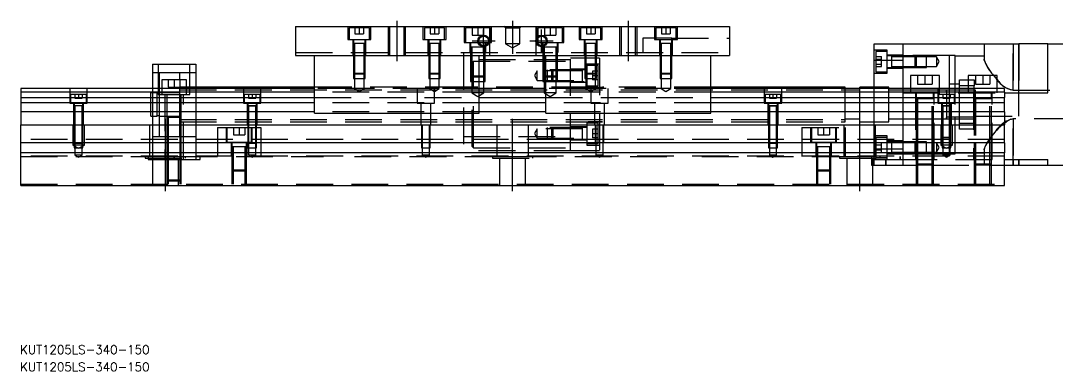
# Model space of a CAD drawing. Extents: x -10 to 552, y -286 to 102.
# Drawn here: x 0 to 358.2, y -285.6 to -164.3 of the extents above; entities that cross this region are included whole.
import ezdxf

# ---------------------------------------------------------------- set-up
doc = ezdxf.new("R2010")
doc.units = 0
doc.linetypes.add('CENTER', pattern=[50.8, 31.75, -6.35, 6.35, -6.35])
doc.linetypes.add('DASHED', pattern=[19.05, 12.7, -6.35])
doc.layers.get('0').update_dxf_attribs({"linetype": 'CONTINUOUS'})
doc.layers.add('CENTER', color=1, linetype='CENTER')
doc.styles.get("Standard").update_dxf_attribs({"font": 'txt.shx', "height": 3, "bigfont": 'bigfont.shx'})

# ---------------------------------------------------------------- blocks, each defined once
blk = doc.blocks.new('*U2')
at = {"color": 7, "linetype": 'CONTINUOUS'}
blk.add_text('KUT1205LS-340-150', height=3, dxfattribs=at).set_placement((-0.22, -285.59))
blk = doc.blocks.new('*U3')
at = {"color": 7, "linetype": 'CONTINUOUS'}
blk.add_text('KUT1205LS-340-150', height=3, dxfattribs=at).set_placement((-0.22, -279.61))

msp = doc.modelspace()

# ---------------------------------------------------------------- linework, layer by layer
at = {"color": 7, "linetype": 'CONTINUOUS'}
for p, q in [((95, -166.31), (95, -176.31)), ((95, -166.31), (245, -166.31)), ((245, -166.31), (245, -176.31)), ((185.5, -173.41), (180.5, -173.41)), ((295, -172.31), (305, -172.31)), ((295, -177.98), (295, -172.31)), ((305, -172.31), (345, -172.31)), ((305, -187.81), (305, -172.31)), ((345, -189.31), (345, -172.31)), ((355, -172.31), (345, -172.31)), ((355, -189.31), (355, -172.31)), ((355, -172.31), (373, -172.31)), ((95, -176.31), (245, -176.31)), ((101.5, -196.31), (101.5, -176.31)), ((158.5, -196.31), (158.5, -176.31)), ((181.5, -196.31), (181.5, -176.31)), ((238.5, -196.31), (238.5, -176.31)), ((295, -187.81), (295, -177.98)), ((295, -177.98), (305, -177.98)), ((45.5, -179.31), (45.5, -187.81)), ((45.5, -179.31), (60.5, -179.31)), ((60.5, -179.31), (60.5, -187.81)), ((317.5, -183.31), (307.5, -183.31)), ((307.5, -183.31), (307.5, -187.81)), ((317.5, -187.81), (317.5, -183.31)), ((337.5, -183.31), (327.5, -183.31)), ((327.5, -183.31), (327.5, -187.81)), ((337.5, -187.81), (337.5, -183.31)), ((0, -187.81), (0, -189.06)), ((101.5, -187.81), (0, -187.81)), ((101.5, -189.06), (0, -189.06)), ((0, -189.06), (0, -190.84)), ((101.5, -187.31), (60.5, -187.31)), ((181.5, -187.81), (158.5, -187.81)), ((181.5, -189.06), (158.5, -189.06)), ((285, -187.31), (238.5, -187.31)), ((340, -187.81), (238.5, -187.81)), ((340, -189.06), (238.5, -189.06)), ((285, -187.81), (285, -187.31)), ((290, -187.81), (290, -187.31)), ((295, -187.31), (290, -187.31)), ((321, -189.06), (320, -189.06)), ((324.5, -189.06), (321, -189.06)), ((327.5, -189.06), (324.5, -189.06)), ((329.5, -189.06), (327.5, -189.06)), ((330, -189.06), (329.5, -189.06)), ((340, -189.06), (340, -187.81)), ((340, -189.06), (340, -190.84)), ((340, -189.31), (355, -189.31)), ((0, -190.84), (101.5, -190.84)), ((0, -190.84), (0, -192.73)), ((0, -192.73), (0, -195.79)), ((101.5, -192.73), (0, -192.73)), ((158.5, -190.84), (181.5, -190.84)), ((181.5, -192.73), (158.5, -192.73)), ((238.5, -190.84), (340, -190.84)), ((340, -192.73), (238.5, -192.73)), ((340, -192.73), (340, -190.84)), ((340, -195.79), (340, -192.73)), ((0, -195.79), (0, -200.31)), ((101.5, -195.79), (0, -195.79)), ((101.5, -196.31), (158.5, -196.31)), ((181.5, -195.79), (158.5, -195.79)), ((181.5, -196.31), (238.5, -196.31)), ((340, -195.79), (238.5, -195.79)), ((340, -195.79), (340, -200.31)), ((0, -200.31), (340, -200.31)), ((0, -206.61), (0, -200.31)), ((340, -206.61), (340, -200.31)), ((340, -206.61), (0, -206.61)), ((0, -210.01), (0, -206.61)), ((340, -206.61), (340, -210.01)), ((0, -221.31), (0, -210.01)), ((340, -210.01), (0, -210.01)), ((340, -221.31), (340, -210.01)), ((340, -212.31), (355, -212.31)), ((340, -214.31), (345, -214.31)), ((345, -214.31), (345, -212.31)), ((345, -214.31), (355, -214.31)), ((355, -214.31), (355, -212.31)), ((355, -214.31), (373, -214.31)), ((0, -221.31), (340, -221.31))]:
    msp.add_line(p, q, dxfattribs=at)
at = {"color": 3, "linetype": 'DASHED'}
for p, q in [((113, -166.31), (113, -170.81)), ((120.5, -166.81), (113.5, -166.81)), ((113.5, -166.81), (113.5, -170.81)), ((115.5, -166.81), (115.5, -168.81)), ((117, -166.81), (117, -168.81)), ((118.5, -166.81), (118.5, -168.81)), ((120.5, -170.81), (120.5, -166.81)), ((121, -170.81), (121, -166.31)), ((127, -166.31), (127, -176.31)), ((127.5, -166.31), (127.5, -176.31)), ((132.5, -176.31), (132.5, -166.31)), ((133, -176.31), (133, -166.31)), ((139, -166.31), (139, -170.81)), ((146.5, -166.81), (139.5, -166.81)), ((139.5, -166.81), (139.5, -170.81)), ((141.5, -166.81), (141.5, -168.81)), ((143, -166.81), (143, -168.81)), ((144.5, -166.81), (144.5, -168.81)), ((146.5, -170.81), (146.5, -166.81)), ((147, -170.81), (147, -166.31)), ((153.25, -166.31), (153.25, -171.81)), ((162.25, -166.81), (153.75, -166.81)), ((153.75, -166.81), (153.75, -171.81)), ((156, -166.81), (156, -169.31)), ((158, -166.81), (158, -169.31)), ((160, -166.81), (160, -169.31)), ((162, -166.31), (162, -176.31)), ((162.25, -171.81), (162.25, -166.81)), ((162.75, -171.81), (162.75, -166.31)), ((167.5, -166.81), (167, -166.31)), ((167.5, -166.81), (167.5, -172.31)), ((167.5, -166.81), (172.5, -166.81)), ((172.5, -166.81), (173, -166.31)), ((172.5, -172.31), (172.5, -166.81)), ((178, -166.31), (178, -176.31)), ((178.25, -166.31), (178.25, -171.81)), ((187.25, -166.81), (178.75, -166.81)), ((178.75, -166.81), (178.75, -169.75)), ((181, -166.81), (181, -169.31)), ((183, -166.81), (183, -169.31)), ((185, -166.81), (185, -169.31)), ((187.25, -171.81), (187.25, -166.81)), ((187.75, -171.81), (187.75, -166.31)), ((193, -166.31), (193, -170.81)), ((200.5, -166.81), (193.5, -166.81)), ((193.5, -166.81), (193.5, -170.81)), ((195.5, -166.81), (195.5, -168.81)), ((197, -166.81), (197, -168.81)), ((198.5, -166.81), (198.5, -168.81)), ((200.5, -170.81), (200.5, -166.81)), ((201, -170.81), (201, -166.31)), ((207, -166.31), (207, -176.31)), ((207.5, -166.31), (207.5, -176.31)), ((212.5, -176.31), (212.5, -166.31)), ((213, -176.31), (213, -166.31)), ((219, -166.31), (219, -170.81)), ((226.5, -166.81), (219.5, -166.81)), ((219.5, -166.81), (219.5, -170.81)), ((221.5, -166.81), (221.5, -168.81)), ((223, -166.81), (223, -168.81)), ((224.5, -166.81), (224.5, -168.81)), ((226.5, -170.81), (226.5, -166.81)), ((227, -170.81), (227, -166.31)), ((113, -170.81), (121, -170.81)), ((114.75, -170.81), (114.75, -176.31)), ((115, -170.81), (115, -172.21)), ((115.5, -168.81), (117, -168.81)), ((117, -168.81), (118.5, -168.81)), ((119, -172.21), (119, -170.81)), ((119.25, -176.31), (119.25, -170.81)), ((139, -170.81), (147, -170.81)), ((140.75, -170.81), (140.75, -176.31)), ((141, -170.81), (141, -172.21)), ((141.5, -168.81), (143, -168.81)), ((143, -168.81), (144.5, -168.81)), ((145, -172.21), (145, -170.81)), ((145.25, -176.31), (145.25, -170.81)), ((153.25, -171.81), (162.75, -171.81)), ((155.25, -171.81), (155.25, -175.31)), ((155.5, -171.81), (155.5, -173.41)), ((156, -169.31), (158, -169.31)), ((158, -169.31), (160, -169.31)), ((160.5, -172.88), (160.5, -171.81)), ((160.75, -175.31), (160.75, -171.81)), ((178.25, -171.81), (187.75, -171.81)), ((178.75, -169.75), (178.75, -170.23)), ((178.75, -170.23), (178.75, -171.81)), ((180.25, -171.81), (180.25, -175.31)), ((180.5, -171.81), (180.5, -172.88)), ((181, -169.31), (183, -169.31)), ((183, -169.31), (185, -169.31)), ((185.5, -173.41), (185.5, -171.81)), ((185.75, -175.31), (185.75, -171.81)), ((193, -170.81), (201, -170.81)), ((194.75, -170.81), (194.75, -176.31)), ((195, -170.81), (195, -172.21)), ((195.5, -168.81), (197, -168.81)), ((197, -168.81), (198.5, -168.81)), ((199, -172.21), (199, -170.81)), ((199.25, -176.31), (199.25, -170.81)), ((225, -170.31), (215, -170.31)), ((215, -170.31), (215, -175.31)), ((219, -170.81), (227, -170.81)), ((220.75, -170.81), (220.75, -176.31)), ((221, -170.81), (221, -172.21)), ((221.5, -168.81), (223, -168.81)), ((223, -168.81), (224.5, -168.81)), ((225, -170.81), (225, -170.31)), ((225, -170.31), (245, -170.31)), ((225, -170.31), (225, -170.81)), ((225, -172.21), (225, -170.81)), ((225.25, -176.31), (225.25, -170.81)), ((95, -175.31), (245, -175.31)), ((119, -172.21), (115, -172.21)), ((119, -172.21), (115, -172.21)), ((115, -172.21), (115.22, -172.21)), ((115.22, -172.21), (115, -172.21)), ((115, -172.21), (115, -172.22)), ((115, -172.21), (115, -172.21)), ((115, -172.21), (115, -176.31)), ((118.78, -172.21), (115.22, -172.21)), ((115.35, -172.21), (115.35, -176.31)), ((118.65, -176.31), (118.65, -172.21)), ((118.78, -172.21), (119, -172.21)), ((119, -172.21), (118.78, -172.21)), ((119, -172.22), (119, -172.21)), ((119, -176.31), (119, -172.21)), ((119, -172.21), (119, -172.21)), ((145, -172.21), (141, -172.21)), ((145, -172.21), (141, -172.21)), ((145, -172.21), (141, -172.21)), ((141.22, -172.21), (141, -172.21)), ((141, -172.21), (141, -172.22)), ((141, -172.21), (141, -172.21)), ((141, -172.21), (141, -176.31)), ((144.78, -172.21), (141.22, -172.21)), ((141.35, -172.21), (141.35, -176.31)), ((144.65, -176.31), (144.65, -172.21)), ((145, -172.21), (144.78, -172.21)), ((145, -172.22), (145, -172.21)), ((145, -176.31), (145, -172.21)), ((145, -172.21), (145, -172.21)), ((153, -175.31), (153, -209.31)), ((160.5, -173.41), (155.5, -173.41)), ((160.5, -173.41), (155.5, -173.41)), ((155.5, -173.41), (155.76, -173.41)), ((155.76, -173.41), (155.5, -173.41)), ((155.5, -173.41), (155.5, -173.42)), ((155.5, -173.41), (155.5, -173.41)), ((155.5, -173.41), (155.5, -175.31)), ((155.5, -175.31), (155.5, -183.41)), ((155.5, -175.31), (155.5, -183.41)), ((160.01, -173.41), (155.76, -173.41)), ((155.9, -173.41), (155.9, -175.31)), ((155.9, -175.31), (155.9, -183.81)), ((160.24, -173.41), (160.01, -173.41)), ((160.1, -175.31), (160.1, -173.41)), ((160.1, -183.81), (160.1, -175.31)), ((160.24, -173.41), (160.5, -173.41)), ((160.5, -173.41), (160.24, -173.41)), ((160.5, -173.25), (160.5, -172.88)), ((160.5, -173.41), (160.5, -173.25)), ((160.5, -173.42), (160.5, -173.41)), ((160.5, -175.31), (160.5, -173.41)), ((160.5, -173.41), (160.5, -173.41)), ((160.5, -183.41), (160.5, -175.31)), ((160.5, -183.41), (160.5, -175.31)), ((172.5, -172.31), (167.5, -172.31)), ((167.5, -172.31), (170, -173.75)), ((170, -173.75), (172.5, -172.31)), ((180.5, -172.88), (180.5, -173.25)), ((180.5, -173.25), (180.5, -173.41)), ((180.76, -173.41), (180.5, -173.41)), ((180.5, -173.41), (180.5, -173.42)), ((180.5, -173.41), (180.5, -173.41)), ((180.5, -173.41), (180.5, -175.31)), ((180.5, -175.31), (180.5, -183.41)), ((180.5, -175.31), (180.5, -183.41)), ((185.24, -173.41), (180.76, -173.41)), ((180.9, -173.41), (180.9, -175.31)), ((180.9, -175.31), (180.9, -183.81)), ((185.1, -175.31), (185.1, -173.41)), ((185.1, -176.31), (185.1, -175.31)), ((185.5, -173.41), (185.24, -173.41)), ((185.5, -173.42), (185.5, -173.41)), ((185.5, -175.31), (185.5, -173.41)), ((185.5, -173.41), (185.5, -173.41)), ((185.5, -176.31), (185.5, -175.31)), ((185.5, -176.31), (185.5, -175.31)), ((190, -209.31), (190, -175.31)), ((199, -172.21), (195, -172.21)), ((199, -172.21), (195, -172.21)), ((195.22, -172.21), (195, -172.21)), ((195, -172.21), (195, -172.22)), ((195, -172.21), (195, -172.21)), ((195, -172.21), (195, -176.31)), ((198.78, -172.21), (195.22, -172.21)), ((195.35, -172.21), (195.35, -176.31)), ((198.65, -176.31), (198.65, -172.21)), ((199, -172.21), (198.78, -172.21)), ((199, -172.22), (199, -172.21)), ((199, -176.31), (199, -172.21)), ((199, -172.21), (199, -172.21)), ((225, -172.21), (221, -172.21)), ((225, -172.21), (221, -172.21)), ((225, -172.21), (221, -172.21)), ((225, -172.21), (221, -172.21)), ((221.22, -172.21), (221, -172.21)), ((221, -172.21), (221, -172.21)), ((221, -172.21), (221, -176.31)), ((221, -172.21), (221, -172.22)), ((224.78, -172.21), (221.22, -172.21)), ((221.35, -172.21), (221.35, -176.31)), ((224.65, -176.31), (224.65, -172.21)), ((225, -172.21), (224.78, -172.21)), ((225, -176.31), (225, -172.21)), ((225, -172.21), (225, -172.21)), ((225, -172.22), (225, -172.21)), ((299.5, -174.46), (295, -174.46)), ((295.5, -174.96), (295.5, -178.46)), ((299.5, -174.96), (295.5, -174.96)), ((299.5, -182.46), (299.5, -174.46)), ((333, -172.31), (333, -177.67)), ((343, -188.35), (343, -172.31)), ((343, -172.31), (343, -188.35)), ((345, -172.31), (345, -189.31)), ((115, -176.31), (115, -182.46)), ((115, -176.31), (115, -182.46)), ((115.35, -176.31), (115.35, -182.81)), ((118.65, -182.81), (118.65, -176.31)), ((119, -182.46), (119, -176.31)), ((119, -182.46), (119, -176.31)), ((141, -176.31), (141, -182.46)), ((141, -176.31), (141, -182.46)), ((141.35, -176.31), (141.35, -182.81)), ((144.65, -182.81), (144.65, -176.31)), ((145, -182.46), (145, -176.31)), ((145, -182.46), (145, -176.31)), ((190, -177.81), (153, -177.81)), ((156.5, -178.31), (156, -178.81)), ((156, -207.81), (156, -178.81)), ((156.5, -206.61), (156.5, -178.31)), ((156.5, -178.31), (190, -178.31)), ((185.1, -183.81), (185.1, -176.31)), ((185.5, -183.41), (185.5, -176.31)), ((185.5, -183.41), (185.5, -176.31)), ((200, -177.31), (190, -177.31)), ((195, -176.31), (195, -182.46)), ((195, -176.31), (195, -182.46)), ((195.35, -176.31), (195.35, -182.81)), ((198.65, -182.81), (198.65, -176.31)), ((199, -182.46), (199, -176.31)), ((199, -182.46), (199, -176.31)), ((200, -177.31), (200, -209.31)), ((221, -176.31), (221, -182.46)), ((221, -176.31), (221, -182.46)), ((221.35, -176.31), (221.35, -182.81)), ((224.65, -182.81), (224.65, -176.31)), ((225, -182.46), (225, -176.31)), ((225, -182.46), (225, -176.31)), ((295.5, -176.73), (297.5, -176.73)), ((295.5, -177.59), (297.5, -177.59)), ((295.5, -178.46), (295.5, -181.96)), ((297.5, -177.59), (297.5, -176.73)), ((297.5, -179.33), (297.5, -177.59)), ((305, -176.21), (299.5, -176.21)), ((300.9, -176.46), (299.5, -176.46)), ((300.9, -176.46), (300.9, -180.46)), ((305, -176.46), (300.9, -176.46)), ((305, -176.81), (300.9, -176.81)), ((321, -176.31), (305, -176.31)), ((309.15, -176.46), (305, -176.46)), ((309.15, -176.46), (305, -176.46)), ((309.5, -176.81), (305, -176.81)), ((309.15, -178.46), (309.15, -176.46)), ((313, -176.46), (309.15, -176.46)), ((309.5, -176.81), (309.15, -176.46)), ((309.15, -180.46), (309.15, -178.46)), ((309.5, -176.81), (309.5, -178.46)), ((313, -176.81), (309.5, -176.81)), ((309.5, -178.46), (309.5, -180.11)), ((313, -180.46), (313, -176.46)), ((316.5, -176.81), (313, -176.81)), ((316.5, -176.81), (316.5, -178.46)), ((317.45, -178.46), (316.5, -176.81)), ((316.5, -178.46), (316.5, -180.11)), ((316.5, -180.11), (317.45, -178.46)), ((321, -187.81), (321, -176.31)), ((323, -176.31), (321, -176.31)), ((323, -187.81), (323, -176.31)), ((333, -176.56), (323, -176.56)), ((333, -177.67), (333.04, -178.02)), ((333.03, -177.97), (333, -177.67)), ((48, -182.31), (45.5, -182.31)), ((47.5, -179.31), (47.5, -189.81)), ((48, -187.81), (48, -182.31)), ((55, -182.31), (48, -182.31)), ((55, -184.81), (55, -182.31)), ((60.5, -182.31), (55, -182.31)), ((58.5, -189.81), (58.5, -179.31)), ((115, -182.46), (119, -182.46)), ((115, -182.46), (115, -184.31)), ((115, -182.46), (115.35, -182.81)), ((118.65, -182.81), (119, -182.46)), ((119, -184.31), (119, -182.46)), ((141, -182.46), (145, -182.46)), ((141, -182.46), (141, -184.31)), ((141, -182.46), (141.35, -182.81)), ((144.65, -182.81), (145, -182.46)), ((145, -184.31), (145, -182.46)), ((178.5, -181.66), (177.55, -183.31)), ((178.5, -184.96), (178.5, -181.66)), ((194.2, -181.66), (178.5, -181.66)), ((182, -181.31), (182, -185.31)), ((195.6, -181.31), (182, -181.31)), ((183.95, -181.31), (183.6, -181.66)), ((183.6, -184.96), (183.6, -181.66)), ((183.95, -181.31), (183.95, -185.31)), ((195.6, -181.06), (190, -181.06)), ((194.2, -181.31), (194.19, -181.31)), ((194.2, -185.31), (194.2, -181.31)), ((194.2, -181.53), (194.2, -181.31)), ((194.21, -181.31), (194.2, -181.31)), ((194.2, -183.31), (194.2, -181.31)), ((194.2, -185.31), (194.2, -181.31)), ((194.2, -181.66), (194.2, -181.53)), ((194.2, -183.17), (194.2, -181.66)), ((195, -182.46), (199, -182.46)), ((195, -182.46), (195, -184.31)), ((195, -182.46), (195.35, -182.81)), ((195.6, -179.31), (195.6, -187.31)), ((200, -179.31), (195.6, -179.31)), ((196.65, -179.81), (195.6, -179.81)), ((197, -179.81), (196.65, -179.81)), ((199.6, -179.81), (197, -179.81)), ((197.6, -181.81), (197.6, -184.81)), ((199.6, -181.81), (197.6, -181.81)), ((198.65, -182.81), (199, -182.46)), ((199, -184.31), (199, -182.46)), ((199.6, -186.81), (199.6, -179.81)), ((221, -182.46), (225, -182.46)), ((221, -182.46), (221, -184.31)), ((221, -182.46), (221.35, -182.81)), ((224.65, -182.81), (225, -182.46)), ((225, -184.31), (225, -182.46)), ((295, -182.46), (299.5, -182.46)), ((295.5, -179.33), (297.5, -179.33)), ((295.5, -180.19), (297.5, -180.19)), ((295.5, -181.96), (299.5, -181.96)), ((297.5, -180.19), (297.5, -179.33)), ((299.5, -180.46), (300.9, -180.46)), ((299.5, -180.71), (305, -180.71)), ((300.89, -180.46), (300.9, -180.46)), ((300.9, -180.11), (305, -180.11)), ((300.9, -180.46), (305, -180.46)), ((300.9, -180.46), (300.9, -180.46)), ((305, -180.11), (309.5, -180.11)), ((305, -180.46), (309.15, -180.46)), ((305, -180.46), (309.15, -180.46)), ((309.15, -180.46), (309.5, -180.11)), ((309.15, -180.46), (313, -180.46)), ((309.5, -180.11), (313, -180.11)), ((313, -180.11), (316.5, -180.11)), ((57.25, -184.81), (48.75, -184.81)), ((48.75, -184.81), (48.75, -187.81)), ((51, -184.81), (51, -187.31)), ((53, -184.81), (53, -187.31)), ((55, -184.81), (55, -187.31)), ((57.25, -187.81), (57.25, -184.81)), ((115, -184.31), (119, -184.31)), ((118.65, -182.81), (115.35, -182.81)), ((115.35, -182.81), (115.35, -184.31)), ((115.35, -184.31), (115.35, -187.81)), ((118.65, -184.31), (118.65, -182.81)), ((118.65, -187.81), (118.65, -184.31)), ((141, -184.31), (145, -184.31)), ((144.65, -182.81), (141.35, -182.81)), ((141.35, -182.81), (141.35, -184.31)), ((141.35, -184.31), (141.35, -187.81)), ((144.65, -184.31), (144.65, -182.81)), ((144.65, -187.81), (144.65, -184.31)), ((155.5, -183.41), (160.5, -183.41)), ((155.5, -183.41), (155.5, -185.31)), ((155.5, -183.41), (155.9, -183.81)), ((155.5, -185.31), (160.5, -185.31)), ((160.1, -183.81), (155.9, -183.81)), ((155.9, -183.81), (155.9, -185.31)), ((155.9, -185.31), (155.9, -189.31)), ((160.1, -183.81), (160.5, -183.41)), ((160.1, -185.31), (160.1, -183.81)), ((160.1, -189.31), (160.1, -185.31)), ((160.5, -185.31), (160.5, -183.41)), ((177.55, -183.31), (178.5, -184.96)), ((178.5, -184.96), (194.2, -184.96)), ((180.5, -183.41), (185.5, -183.41)), ((180.5, -183.41), (180.5, -185.31)), ((180.5, -183.41), (180.9, -183.81)), ((180.5, -185.31), (185.5, -185.31)), ((185.1, -183.81), (180.9, -183.81)), ((180.9, -183.81), (180.9, -185.31)), ((180.9, -185.31), (180.9, -189.31)), ((182, -185.31), (195.6, -185.31)), ((183.6, -184.96), (183.95, -185.31)), ((185.1, -183.81), (185.5, -183.41)), ((185.1, -185.31), (185.1, -183.81)), ((185.1, -189.31), (185.1, -185.31)), ((185.5, -185.31), (185.5, -183.41)), ((190, -185.56), (195.6, -185.56)), ((194.2, -185.09), (194.2, -183.45)), ((195, -184.31), (199, -184.31)), ((198.65, -182.81), (195.35, -182.81)), ((195.35, -182.81), (195.35, -184.31)), ((195.35, -184.31), (195.35, -187.81)), ((197.6, -183.31), (199.6, -183.31)), ((199.6, -184.81), (197.6, -184.81)), ((198.65, -184.31), (198.65, -182.81)), ((198.65, -187.81), (198.65, -184.31)), ((221, -184.31), (225, -184.31)), ((224.65, -182.81), (221.35, -182.81)), ((221.35, -182.81), (221.35, -184.31)), ((221.35, -184.31), (221.35, -187.81)), ((224.65, -184.31), (224.65, -182.81)), ((224.65, -187.81), (224.65, -184.31)), ((310, -183.31), (310, -186.31)), ((312.5, -183.31), (312.5, -186.31)), ((315, -183.31), (315, -186.31)), ((324.5, -184.81), (327.5, -184.81)), ((324.5, -186.81), (324.5, -184.81)), ((327.5, -184.81), (329.5, -184.81)), ((329.5, -184.81), (329.5, -186.81)), ((330, -183.31), (330, -186.31)), ((332.5, -183.31), (332.5, -186.31)), ((335, -183.31), (335, -186.31)), ((336.31, -183.31), (337.5, -184.67)), ((17, -187.81), (17, -192.81)), ((22.75, -189.81), (17.25, -189.81)), ((17.25, -189.81), (17.25, -192.81)), ((18.75, -189.81), (18.75, -191.11)), ((20, -189.81), (20, -191.11)), ((21.25, -189.81), (21.25, -191.11)), ((22.75, -192.81), (22.75, -189.81)), ((23, -192.81), (23, -187.81)), ((45, -193.31), (45, -189.31)), ((45.5, -189.31), (45, -189.31)), ((45.5, -187.81), (45.5, -200.31)), ((47.1, -189.31), (45.5, -189.31)), ((47.1, -193.31), (47.1, -189.31)), ((48, -189.51), (47.1, -189.51)), ((47.5, -189.81), (58.5, -189.81)), ((48, -193.31), (48, -187.81)), ((48.75, -189.31), (48, -189.31)), ((48.75, -187.81), (48.75, -189.81)), ((55, -189.31), (48.75, -189.31)), ((49.75, -189.81), (49.75, -212.31)), ((50.5, -189.81), (50.5, -197.81)), ((51, -187.31), (53, -187.31)), ((53, -187.31), (55, -187.31)), ((55, -187.81), (55, -187.31)), ((57.25, -187.31), (55, -187.31)), ((55, -189.81), (55, -187.81)), ((55, -188.19), (285, -188.19)), ((55, -193.31), (55, -189.81)), ((55.5, -197.81), (55.5, -189.81)), ((56.25, -212.31), (56.25, -189.81)), ((60.5, -187.31), (57.25, -187.31)), ((57.25, -189.81), (57.25, -187.81)), ((60.5, -187.81), (60.5, -200.31)), ((77, -187.81), (77, -192.81)), ((82.75, -189.81), (77.25, -189.81)), ((77.25, -189.81), (77.25, -192.81)), ((78.75, -189.81), (78.75, -191.11)), ((80, -189.81), (80, -191.11)), ((81.25, -189.81), (81.25, -191.11)), ((82.75, -192.81), (82.75, -189.81)), ((83, -192.81), (83, -187.81)), ((152.5, -187.31), (101.5, -187.31)), ((115.35, -187.81), (101.5, -187.81)), ((158.5, -189.06), (101.5, -189.06)), ((118.65, -187.81), (115.35, -187.81)), ((115.35, -187.81), (117, -188.76)), ((117, -188.76), (118.65, -187.81)), ((141.35, -187.81), (118.65, -187.81)), ((137, -187.81), (137, -192.81)), ((144.65, -187.81), (141.35, -187.81)), ((141.35, -187.81), (143, -188.76)), ((143, -188.76), (144.65, -187.81)), ((143, -192.81), (143, -187.81)), ((158.5, -187.81), (144.65, -187.81)), ((196.1, -187.31), (152.5, -187.31)), ((160.1, -189.31), (155.9, -189.31)), ((155.9, -189.31), (158, -190.52)), ((158, -190.52), (160.1, -189.31)), ((185.1, -189.31), (180.9, -189.31)), ((180.9, -189.31), (183, -190.52)), ((195.35, -187.81), (181.5, -187.81)), ((238.5, -189.06), (181.5, -189.06)), ((183, -190.52), (185.1, -189.31)), ((198.65, -187.81), (195.35, -187.81)), ((195.35, -187.81), (197, -188.76)), ((195.6, -186.81), (199.6, -186.81)), ((195.6, -187.31), (200, -187.31)), ((196.1, -187.31), (201.1, -187.31)), ((197, -188.76), (198.65, -187.81)), ((197, -187.81), (197, -192.81)), ((221.35, -187.81), (198.65, -187.81)), ((201.5, -187.31), (201.1, -187.31)), ((238.5, -187.31), (201.5, -187.31)), ((203, -192.81), (203, -187.81)), ((224.65, -187.81), (221.35, -187.81)), ((221.35, -187.81), (223, -188.76)), ((223, -188.76), (224.65, -187.81)), ((238.5, -187.81), (224.65, -187.81)), ((257, -187.81), (257, -192.81)), ((262.75, -189.81), (257.25, -189.81)), ((257.25, -189.81), (257.25, -192.81)), ((258.75, -189.81), (258.75, -191.11)), ((260, -189.81), (260, -191.11)), ((261.25, -189.81), (261.25, -191.11)), ((262.75, -192.81), (262.75, -189.81)), ((263, -192.81), (263, -187.81)), ((285, -193.31), (285, -187.81)), ((290, -188.31), (285, -188.31)), ((290, -193.31), (290, -187.81)), ((300, -187.31), (295, -187.31)), ((295, -200.31), (295, -187.81)), ((300, -187.81), (300, -187.31)), ((300, -193.31), (300, -187.81)), ((305, -188.31), (300, -188.31)), ((305, -189.31), (305, -187.81)), ((307.5, -188.31), (305, -188.31)), ((305, -200.31), (305, -189.31)), ((305, -189.31), (340, -189.31)), ((307.5, -187.81), (307.5, -189.31)), ((317.5, -188.31), (307.5, -188.31)), ((309.25, -189.31), (309.25, -212.31)), ((309.5, -189.31), (309.5, -191.31)), ((310, -186.31), (312.5, -186.31)), ((312.5, -186.31), (315, -186.31)), ((315.5, -191.31), (315.5, -189.31)), ((315.75, -212.31), (315.75, -189.31)), ((317, -187.81), (317, -192.81)), ((322.75, -189.81), (317.25, -189.81)), ((317.25, -189.81), (317.25, -192.81)), ((317.5, -189.31), (317.5, -187.81)), ((320, -188.31), (317.5, -188.31)), ((318.75, -189.81), (318.75, -191.11)), ((320, -188.31), (320, -189.06)), ((320, -188.31), (320, -188.87)), ((320, -188.87), (320, -188.31)), ((320, -188.31), (320, -188.31)), ((321, -188.31), (320, -188.31)), ((320, -188.31), (320, -188.31)), ((320, -188.87), (320, -189.31)), ((320, -189.06), (320, -189.31)), ((320, -189.31), (320, -189.71)), ((320, -189.81), (320, -191.11)), ((324.5, -186.31), (321, -186.31)), ((321, -189.31), (321, -187.81)), ((324.5, -188.31), (321, -188.31)), ((321, -189.81), (321, -189.31)), ((321, -192.81), (321, -189.81)), ((321.25, -189.81), (321.25, -191.11)), ((322.75, -192.81), (322.75, -189.81)), ((323, -192.81), (323, -187.81)), ((327.5, -186.81), (324.5, -186.81)), ((324.5, -187.81), (324.5, -186.81)), ((324.5, -189.31), (324.5, -187.81)), ((327.5, -188.31), (324.5, -188.31)), ((324.5, -199.81), (324.5, -189.31)), ((329.5, -186.81), (327.5, -186.81)), ((327.5, -187.81), (327.5, -189.31)), ((329.5, -188.31), (327.5, -188.31)), ((329.25, -189.31), (329.25, -212.31)), ((329.5, -187.81), (329.5, -186.81)), ((329.5, -189.31), (329.5, -187.81)), ((330, -188.31), (329.5, -188.31)), ((329.5, -189.31), (329.5, -191.31)), ((330, -186.31), (332.5, -186.31)), ((330, -189.31), (330, -188.31)), ((330, -191.31), (330, -189.31)), ((332.5, -186.31), (335, -186.31)), ((335.5, -191.31), (335.5, -189.31)), ((335.75, -212.31), (335.75, -189.31)), ((337.5, -189.31), (337.5, -187.81)), ((343, -188.35), (363, -188.35)), ((345, -193.31), (345, -189.31)), ((17, -192.81), (23, -192.81)), ((18.25, -192.81), (18.25, -200.31)), ((18.5, -192.81), (18.5, -193.81)), ((18.75, -191.11), (20, -191.11)), ((20, -191.11), (21.25, -191.11)), ((21.5, -193.81), (21.5, -192.81)), ((21.75, -200.31), (21.75, -192.81)), ((45, -197.31), (45, -193.31)), ((47.1, -197.31), (47.1, -193.31)), ((48, -200.31), (48, -193.31)), ((55, -197.81), (55, -193.31)), ((77, -192.81), (83, -192.81)), ((78.25, -192.81), (78.25, -200.31)), ((78.5, -192.81), (78.5, -193.81)), ((78.75, -191.11), (80, -191.11)), ((80, -191.11), (81.25, -191.11)), ((81.5, -193.81), (81.5, -192.81)), ((81.75, -200.31), (81.75, -192.81)), ((101.5, -190.84), (158.5, -190.84)), ((158.5, -192.73), (101.5, -192.73)), ((137, -192.81), (143, -192.81)), ((138.25, -192.81), (138.25, -200.31)), ((141.75, -200.31), (141.75, -192.81)), ((181.5, -190.84), (238.5, -190.84)), ((238.5, -192.73), (181.5, -192.73)), ((197, -192.81), (203, -192.81)), ((198.25, -192.81), (198.25, -200.31)), ((201.75, -200.31), (201.75, -192.81)), ((257, -192.81), (263, -192.81)), ((258.25, -192.81), (258.25, -200.31)), ((258.5, -192.81), (258.5, -193.81)), ((258.75, -191.11), (260, -191.11)), ((260, -191.11), (261.25, -191.11)), ((261.5, -193.81), (261.5, -192.81)), ((261.75, -200.31), (261.75, -192.81)), ((285, -199.31), (285, -193.31)), ((290, -199.31), (290, -193.31)), ((300, -199.31), (300, -193.31)), ((309.85, -191.31), (309.5, -191.31)), ((309.5, -191.31), (309.5, -191.32)), ((309.5, -191.31), (309.5, -191.31)), ((309.5, -191.31), (309.5, -200.31)), ((315.15, -191.31), (309.85, -191.31)), ((310, -191.31), (310, -200.31)), ((315, -206.61), (315, -191.31)), ((315.5, -191.31), (315.15, -191.31)), ((315.5, -191.32), (315.5, -191.31)), ((315.5, -206.61), (315.5, -191.31)), ((315.5, -191.31), (315.5, -191.31)), ((317, -192.81), (323, -192.81)), ((318.25, -192.81), (318.25, -200.31)), ((318.5, -192.81), (318.5, -193.81)), ((318.75, -191.11), (320, -191.11)), ((320, -191.11), (321.25, -191.11)), ((320, -191.21), (320, -192.81)), ((320, -192.81), (320, -193.51)), ((321, -193.31), (321, -192.81)), ((321, -204.81), (321, -193.31)), ((321.5, -193.81), (321.5, -192.81)), ((321.75, -200.31), (321.75, -192.81)), ((323, -193.31), (323, -192.81)), ((323, -210.31), (323, -193.31)), ((329.85, -191.31), (329.5, -191.31)), ((329.5, -191.31), (329.5, -191.32)), ((329.5, -191.31), (329.5, -191.31)), ((329.5, -191.31), (329.5, -206.61)), ((335.15, -191.31), (329.85, -191.31)), ((330, -191.31), (330, -206.61)), ((335, -206.61), (335, -191.31)), ((335.5, -191.31), (335.15, -191.31)), ((335.5, -191.32), (335.5, -191.31)), ((335.5, -206.61), (335.5, -191.31)), ((335.5, -191.31), (335.5, -191.31)), ((345, -197.31), (345, -193.31)), ((20, -193.81), (18.5, -193.81)), ((20, -193.81), (18.5, -193.81)), ((18.62, -193.81), (18.5, -193.81)), ((18.62, -193.81), (18.5, -193.81)), ((18.5, -193.81), (18.5, -193.81)), ((18.5, -193.81), (18.5, -200.31)), ((18.5, -193.81), (18.5, -193.82)), ((20, -193.81), (18.62, -193.81)), ((20, -193.81), (18.62, -193.81)), ((18.75, -193.81), (18.75, -200.31)), ((21.5, -193.81), (20, -193.81)), ((21.5, -193.81), (20, -193.81)), ((21.38, -193.81), (20, -193.81)), ((21.38, -193.81), (20, -193.81)), ((21.25, -200.31), (21.25, -193.81)), ((21.5, -193.81), (21.38, -193.81)), ((21.5, -193.81), (21.38, -193.81)), ((21.5, -200.31), (21.5, -193.81)), ((21.5, -193.81), (21.5, -193.81)), ((21.5, -193.82), (21.5, -193.81)), ((81.5, -193.81), (78.5, -193.81)), ((80, -193.81), (78.5, -193.81)), ((81.5, -193.81), (78.5, -193.81)), ((80, -193.81), (78.5, -193.81)), ((78.5, -193.81), (78.62, -193.81)), ((78.62, -193.81), (78.5, -193.81)), ((78.5, -193.81), (78.62, -193.81)), ((78.62, -193.81), (78.5, -193.81)), ((78.5, -193.81), (78.5, -193.81)), ((78.5, -193.81), (78.5, -200.31)), ((78.5, -193.81), (78.5, -193.82)), ((78.62, -193.81), (81.38, -193.81)), ((80, -193.81), (78.62, -193.81)), ((78.62, -193.81), (81.38, -193.81)), ((80, -193.81), (78.62, -193.81)), ((78.75, -193.81), (78.75, -200.31)), ((81.5, -193.81), (80, -193.81)), ((81.5, -193.81), (80, -193.81)), ((81.38, -193.81), (80, -193.81)), ((81.38, -193.81), (80, -193.81)), ((81.25, -200.31), (81.25, -193.81)), ((81.38, -193.81), (81.5, -193.81)), ((81.5, -193.81), (81.38, -193.81)), ((81.38, -193.81), (81.5, -193.81)), ((81.5, -193.81), (81.38, -193.81)), ((81.5, -200.31), (81.5, -193.81)), ((81.5, -193.81), (81.5, -193.81)), ((81.5, -193.82), (81.5, -193.81)), ((158.5, -195.79), (101.5, -195.79)), ((238.5, -195.79), (181.5, -195.79)), ((260, -193.81), (258.5, -193.81)), ((261.5, -193.81), (258.5, -193.81)), ((260, -193.81), (258.5, -193.81)), ((258.62, -193.81), (258.5, -193.81)), ((258.5, -193.81), (258.62, -193.81)), ((258.62, -193.81), (258.5, -193.81)), ((258.5, -193.81), (258.5, -193.82)), ((258.5, -193.81), (258.5, -193.81)), ((258.5, -193.81), (258.5, -200.31)), ((260, -193.81), (258.62, -193.81)), ((258.62, -193.81), (261.38, -193.81)), ((260, -193.81), (258.62, -193.81)), ((258.75, -193.81), (258.75, -200.31)), ((261.5, -193.81), (260, -193.81)), ((261.5, -193.81), (260, -193.81)), ((261.38, -193.81), (260, -193.81)), ((261.38, -193.81), (260, -193.81)), ((261.25, -200.31), (261.25, -193.81)), ((261.5, -193.81), (261.38, -193.81)), ((261.38, -193.81), (261.5, -193.81)), ((261.5, -193.81), (261.38, -193.81)), ((261.5, -193.82), (261.5, -193.81)), ((261.5, -200.31), (261.5, -193.81)), ((261.5, -193.81), (261.5, -193.81)), ((318.5, -193.81), (318.62, -193.81)), ((318.62, -193.81), (318.5, -193.81)), ((318.5, -193.81), (318.5, -193.82)), ((318.5, -193.81), (318.5, -193.81)), ((318.5, -193.81), (318.5, -200.31)), ((318.62, -193.81), (321.38, -193.81)), ((320, -193.81), (318.62, -193.81)), ((318.75, -193.81), (318.75, -200.31)), ((320, -193.51), (320, -197.75)), ((321.38, -193.81), (320, -193.81)), ((321.25, -200.31), (321.25, -193.81)), ((321.38, -193.81), (321.5, -193.81)), ((321.5, -193.81), (321.38, -193.81)), ((321.5, -193.82), (321.5, -193.81)), ((321.5, -200.31), (321.5, -193.81)), ((321.5, -193.81), (321.5, -193.81)), ((18, -200.31), (18, -207.31)), ((18.5, -200.31), (18.5, -206.56)), ((18.5, -200.31), (18.5, -206.56)), ((18.75, -200.31), (18.75, -206.61)), ((21.25, -206.61), (21.25, -200.31)), ((21.5, -206.56), (21.5, -200.31)), ((21.5, -206.56), (21.5, -200.31)), ((22, -207.31), (22, -200.31)), ((44.64, -211.31), (44.64, -200.31)), ((45, -197.31), (45.5, -197.31)), ((45.5, -197.31), (47.1, -197.31)), ((45.5, -200.31), (45.5, -206.61)), ((47.1, -197.11), (48, -197.11)), ((48, -197.31), (50.5, -197.31)), ((48, -204.31), (48, -200.31)), ((50.5, -197.31), (55, -197.31)), ((55.5, -197.81), (50.5, -197.81)), ((55.5, -197.81), (50.5, -197.81)), ((55.5, -197.81), (50.5, -197.81)), ((50.5, -197.81), (50.76, -197.81)), ((50.76, -197.81), (50.5, -197.81)), ((50.5, -197.81), (50.5, -197.81)), ((50.5, -197.81), (50.5, -200.31)), ((50.5, -197.81), (50.5, -197.81)), ((50.5, -200.31), (50.5, -206.61)), ((55.24, -197.81), (50.76, -197.81)), ((50.9, -197.81), (50.9, -200.31)), ((50.9, -200.31), (50.9, -206.61)), ((55, -200.31), (55, -197.81)), ((55, -198.44), (285, -198.44)), ((55, -199.31), (285, -199.31)), ((55, -204.31), (55, -200.31)), ((55.1, -200.31), (55.1, -197.81)), ((55.1, -206.61), (55.1, -200.31)), ((55.24, -197.81), (55.5, -197.81)), ((55.5, -197.81), (55.24, -197.81)), ((55.36, -200.31), (55.36, -211.31)), ((55.5, -200.31), (55.5, -197.81)), ((55.5, -197.81), (55.5, -197.81)), ((55.5, -197.81), (55.5, -197.81)), ((55.5, -206.61), (55.5, -200.31)), ((60.5, -200.31), (60.5, -206.61)), ((78.5, -200.31), (78.5, -206.56)), ((78.5, -200.31), (78.5, -206.56)), ((78.75, -200.31), (78.75, -206.61)), ((81.25, -206.61), (81.25, -200.31)), ((81.5, -206.56), (81.5, -200.31)), ((81.5, -206.56), (81.5, -200.31)), ((138.5, -200.31), (138.5, -206.61)), ((138.75, -200.31), (138.75, -208.31)), ((141.25, -208.31), (141.25, -200.31)), ((141.5, -206.61), (141.5, -200.31)), ((164.64, -211.31), (164.64, -200.31)), ((175.36, -200.31), (175.36, -211.31)), ((195.6, -199.31), (195.6, -207.31)), ((195.6, -199.31), (200, -199.31)), ((199.6, -199.81), (195.6, -199.81)), ((201.1, -199.31), (196.1, -199.31)), ((198.5, -200.31), (198.5, -206.61)), ((198.75, -200.31), (198.75, -208.31)), ((199.6, -206.61), (199.6, -199.81)), ((201.25, -208.31), (201.25, -200.31)), ((201.5, -206.61), (201.5, -200.31)), ((258.5, -200.31), (258.5, -206.56)), ((258.5, -200.31), (258.5, -206.56)), ((258.75, -200.31), (258.75, -206.61)), ((261.25, -206.61), (261.25, -200.31)), ((261.5, -206.56), (261.5, -200.31)), ((261.5, -206.56), (261.5, -200.31)), ((284.64, -211.31), (284.64, -200.31)), ((285, -198.31), (290, -198.31)), ((290, -199.31), (295, -199.31)), ((295, -199.31), (300, -199.31)), ((295, -206.61), (295, -200.31)), ((295.36, -200.31), (295.36, -211.31)), ((300, -198.31), (305, -198.31)), ((305, -198.31), (309.5, -198.31)), ((305, -206.61), (305, -200.31)), ((309.5, -198.31), (310, -198.31)), ((309.5, -200.31), (309.5, -206.61)), ((310, -198.31), (320, -198.31)), ((310, -200.31), (310, -206.61)), ((318, -200.31), (318, -207.31)), ((318.5, -200.31), (318.5, -204.56)), ((318.5, -200.31), (318.5, -204.56)), ((318.75, -200.31), (318.75, -204.81)), ((320, -197.56), (330, -197.56)), ((320, -198.31), (320, -197.75)), ((320, -197.75), (320, -198.31)), ((320, -198.31), (329.5, -198.31)), ((320, -198.31), (329.5, -198.31)), ((321.25, -204.81), (321.25, -200.31)), ((321.5, -204.56), (321.5, -200.31)), ((321.5, -204.56), (321.5, -200.31)), ((322, -207.31), (322, -200.31)), ((324.5, -199.81), (329.5, -199.81)), ((324.5, -201.81), (324.5, -199.81)), ((329.5, -198.31), (330, -198.31)), ((330, -197.31), (345, -197.31)), ((342.17, -198.38), (342.44, -198.32)), ((342.44, -198.32), (342.72, -198.28)), ((342.72, -198.28), (343, -198.27)), ((363, -198.27), (343, -198.27)), ((343, -214.31), (343, -198.27)), ((343, -198.27), (343, -212.31)), ((68, -201.31), (78.5, -201.31)), ((68, -201.31), (68, -206.61)), ((71, -201.31), (71, -206.31)), ((71.25, -201.31), (71.25, -206.31)), ((73.5, -201.31), (73.5, -203.81)), ((73.5, -203.81), (75.5, -203.81)), ((75.5, -201.31), (75.5, -203.81)), ((75.5, -203.81), (77.5, -203.81)), ((77.5, -201.31), (77.5, -203.81)), ((78.5, -201.31), (78.75, -201.31)), ((78.75, -201.31), (81.25, -201.31)), ((79.75, -206.31), (79.75, -201.31)), ((80, -206.31), (80, -201.31)), ((81.25, -201.31), (81.5, -201.31)), ((81.5, -201.31), (83, -201.31)), ((83, -201.31), (83, -206.61)), ((178.5, -201.66), (177.55, -203.31)), ((177.55, -203.31), (178.5, -204.96)), ((178.5, -204.96), (178.5, -201.66)), ((194.2, -201.66), (178.5, -201.66)), ((182, -201.31), (182, -205.31)), ((195.6, -201.31), (182, -201.31)), ((183.95, -201.31), (183.6, -201.66)), ((183.6, -204.96), (183.6, -201.66)), ((183.95, -201.31), (183.95, -205.31)), ((195.6, -201.06), (190, -201.06)), ((194.2, -201.31), (194.19, -201.31)), ((194.2, -205.31), (194.2, -201.31)), ((194.2, -201.53), (194.2, -201.31)), ((194.21, -201.31), (194.2, -201.31)), ((194.2, -203.31), (194.2, -201.31)), ((194.2, -205.31), (194.2, -201.31)), ((194.2, -201.66), (194.2, -201.53)), ((194.2, -203.17), (194.2, -201.66)), ((194.2, -205.09), (194.2, -203.45)), ((197.6, -201.81), (197.6, -204.81)), ((199.6, -201.81), (197.6, -201.81)), ((197.6, -203.31), (199.6, -203.31)), ((270, -201.31), (270, -206.61)), ((270, -201.31), (285, -201.31)), ((273, -201.31), (273, -206.31)), ((273.25, -201.31), (273.25, -206.31)), ((275.5, -201.31), (275.5, -203.81)), ((275.5, -203.81), (277.5, -203.81)), ((277.5, -201.31), (277.5, -203.81)), ((277.5, -203.81), (279.5, -203.81)), ((279.5, -201.31), (279.5, -203.81)), ((281.75, -206.31), (281.75, -201.31)), ((282, -206.31), (282, -201.31)), ((285, -201.31), (285, -206.61)), ((299.5, -204.16), (295, -204.16)), ((299.5, -212.16), (299.5, -204.16)), ((329.5, -201.81), (324.5, -201.81)), ((340, -205.46), (0, -205.46)), ((22, -207.31), (18, -207.31)), ((18, -207.31), (20, -208.46)), ((18.5, -206.56), (21.5, -206.56)), ((18.5, -206.56), (18.5, -206.61)), ((18.5, -206.56), (18.55, -206.61)), ((18.5, -206.61), (18.5, -208.31)), ((18.55, -206.61), (18.75, -206.81)), ((18.75, -206.61), (18.75, -206.81)), ((21.25, -206.81), (18.75, -206.81)), ((18.75, -206.81), (18.75, -208.31)), ((20, -208.46), (22, -207.31)), ((21.25, -206.81), (21.25, -206.61)), ((21.25, -206.81), (21.45, -206.61)), ((21.25, -208.31), (21.25, -206.81)), ((21.45, -206.61), (21.5, -206.56)), ((21.5, -206.61), (21.5, -206.56)), ((21.5, -208.31), (21.5, -206.61)), ((45.5, -204.31), (48, -204.31)), ((45.5, -206.61), (45.5, -210.01)), ((48, -204.31), (50.5, -204.31)), ((50.5, -204.31), (50.9, -204.31)), ((50.5, -206.61), (50.5, -210.01)), ((50.9, -204.31), (55, -204.31)), ((50.9, -206.61), (50.9, -210.01)), ((55, -204.31), (60.5, -204.31)), ((55.1, -210.01), (55.1, -206.61)), ((55.5, -210.01), (55.5, -206.61)), ((60.5, -206.61), (60.5, -210.01)), ((68, -206.61), (68, -210.01)), ((71, -206.31), (80, -206.31)), ((72.75, -206.31), (72.75, -211.31)), ((73, -206.31), (73, -206.61)), ((73, -206.61), (73, -207.91)), ((78, -206.61), (78, -206.31)), ((78, -207.91), (78, -206.61)), ((78.25, -211.31), (78.25, -206.31)), ((78.5, -206.56), (81.5, -206.56)), ((78.5, -206.56), (78.5, -206.61)), ((78.5, -206.56), (78.55, -206.61)), ((78.5, -206.61), (78.5, -208.31)), ((78.55, -206.61), (78.75, -206.81)), ((78.75, -206.61), (78.75, -206.81)), ((81.25, -206.81), (78.75, -206.81)), ((78.75, -206.81), (78.75, -208.31)), ((81.25, -206.81), (81.25, -206.61)), ((81.25, -206.81), (81.45, -206.61)), ((81.25, -208.31), (81.25, -206.81)), ((81.45, -206.61), (81.5, -206.56)), ((81.5, -206.61), (81.5, -206.56)), ((81.5, -208.31), (81.5, -206.61)), ((83, -206.61), (83, -210.01)), ((138.5, -206.61), (138.5, -208.31)), ((141.5, -208.31), (141.5, -206.61)), ((189.5, -206.59), (151.5, -206.59)), ((153, -204.31), (190, -204.31)), ((156.5, -208.31), (156.5, -206.61)), ((178.5, -204.96), (194.2, -204.96)), ((182, -205.31), (195.6, -205.31)), ((183.6, -204.96), (183.95, -205.31)), ((190, -205.56), (195.6, -205.56)), ((195.6, -206.81), (198.5, -206.81)), ((195.6, -207.31), (200, -207.31)), ((199.6, -204.81), (197.6, -204.81)), ((198.5, -206.81), (199.6, -206.81)), ((199.6, -206.81), (199.6, -206.61)), ((258.5, -206.56), (261.5, -206.56)), ((258.5, -206.56), (258.5, -206.61)), ((258.5, -206.56), (258.55, -206.61)), ((258.5, -206.61), (258.5, -208.31)), ((258.55, -206.61), (258.75, -206.81)), ((258.75, -206.61), (258.75, -206.81)), ((261.25, -206.81), (258.75, -206.81)), ((258.75, -206.81), (258.75, -208.31)), ((261.25, -206.81), (261.25, -206.61)), ((261.25, -206.81), (261.45, -206.61)), ((261.25, -208.31), (261.25, -206.81)), ((261.45, -206.61), (261.5, -206.56)), ((261.5, -206.61), (261.5, -206.56)), ((261.5, -208.31), (261.5, -206.61)), ((270, -206.61), (270, -210.01)), ((273, -206.31), (282, -206.31)), ((274.75, -206.31), (274.75, -211.31)), ((275, -206.31), (275, -206.61)), ((275, -206.61), (275, -207.91)), ((280, -206.61), (280, -206.31)), ((280, -207.91), (280, -206.61)), ((280.25, -211.31), (280.25, -206.31)), ((285, -206.61), (285, -210.01)), ((295, -208.64), (295, -206.61)), ((295.5, -204.66), (295.5, -206.61)), ((299.5, -204.66), (295.5, -204.66)), ((295.5, -206.43), (297.5, -206.43)), ((295.5, -206.61), (295.5, -208.16)), ((295.5, -207.29), (297.5, -207.29)), ((297.5, -207.29), (297.5, -206.43)), ((297.5, -209.03), (297.5, -207.29)), ((305, -205.91), (299.5, -205.91)), ((300.9, -206.16), (299.5, -206.16)), ((300.9, -206.16), (300.89, -206.16)), ((300.9, -206.16), (300.9, -206.51)), ((300.9, -206.16), (300.9, -206.38)), ((300.9, -206.16), (300.9, -206.16)), ((305, -206.16), (300.9, -206.16)), ((300.9, -206.38), (300.9, -206.61)), ((300.9, -206.51), (300.9, -206.61)), ((305, -206.51), (300.9, -206.51)), ((300.9, -206.61), (300.9, -208.16)), ((309.15, -206.16), (305, -206.16)), ((309.15, -206.16), (305, -206.16)), ((309.5, -206.51), (305, -206.51)), ((305, -210.01), (305, -206.61)), ((309.15, -206.61), (309.15, -206.16)), ((309.5, -206.16), (309.15, -206.16)), ((309.5, -206.51), (309.15, -206.16)), ((309.15, -208.16), (309.15, -206.61)), ((310, -206.16), (309.5, -206.16)), ((313, -206.51), (309.5, -206.51)), ((309.5, -206.61), (309.5, -210.01)), ((313, -206.16), (310, -206.16)), ((310, -206.61), (310, -210.01)), ((313, -206.61), (313, -206.16)), ((316.5, -206.51), (313, -206.51)), ((313, -210.01), (313, -206.61)), ((315, -210.01), (315, -206.61)), ((315.5, -210.01), (315.5, -206.61)), ((316.5, -206.51), (316.5, -208.16)), ((317.45, -208.16), (316.5, -206.51)), ((322, -207.31), (318, -207.31)), ((318, -207.31), (320, -208.46)), ((318.5, -204.56), (321.5, -204.56)), ((318.5, -204.56), (318.5, -206.61)), ((318.5, -204.56), (318.75, -204.81)), ((318.5, -206.61), (318.5, -208.31)), ((321.25, -204.81), (318.75, -204.81)), ((318.75, -204.81), (318.75, -208.31)), ((320, -208.46), (322, -207.31)), ((321, -206.61), (321, -204.81)), ((321, -208.31), (321, -206.61)), ((321.25, -204.81), (321.5, -204.56)), ((321.25, -208.31), (321.25, -204.81)), ((321.5, -206.61), (321.5, -204.56)), ((321.5, -208.31), (321.5, -206.61)), ((329.5, -206.61), (329.5, -210.01)), ((330, -206.61), (330, -210.01)), ((335, -205), (333.92, -206.61)), ((335.5, -204.33), (335, -205)), ((335, -210.01), (335, -206.61)), ((335.5, -210.01), (335.5, -206.61)), ((340, -211.16), (0, -211.16)), ((0, -211.31), (44.64, -211.31)), ((18.5, -208.31), (21.5, -208.31)), ((18.75, -208.31), (18.75, -210.81)), ((21.25, -210.81), (18.75, -210.81)), ((18.75, -210.81), (20, -211.53)), ((20, -211.53), (21.25, -210.81)), ((21.25, -210.81), (21.25, -208.31)), ((43, -211.31), (43, -211.81)), ((44, -211.31), (44, -212.31)), ((44.64, -211.31), (55.36, -211.31)), ((45.5, -210.01), (45.5, -211.31)), ((45.5, -211.31), (45.5, -211.81)), ((50.5, -210.01), (50.5, -211.31)), ((50.5, -211.31), (50.5, -212.31)), ((50.9, -210.01), (50.9, -211.31)), ((50.9, -211.31), (50.9, -212.31)), ((53, -211.31), (53, -212.31)), ((53, -212.31), (53, -211.31)), ((55.1, -211.31), (55.1, -210.01)), ((55.1, -212.31), (55.1, -211.31)), ((55.36, -211.31), (104.64, -211.31)), ((55.5, -211.31), (55.5, -210.01)), ((55.5, -212.31), (55.5, -211.31)), ((57, -211.81), (57, -211.31)), ((60.5, -210.01), (60.5, -212.31)), ((62, -212.31), (62, -211.31)), ((68, -210.01), (68, -211.31)), ((78, -207.91), (73, -207.91)), ((73.26, -207.91), (73, -207.91)), ((73, -207.91), (73, -207.92)), ((73, -207.91), (73, -207.91)), ((73, -207.91), (73, -210.01)), ((73, -210.01), (73, -211.31)), ((73, -211.31), (73, -215.91)), ((73, -211.31), (73, -215.91)), ((77.74, -207.91), (73.26, -207.91)), ((73.4, -207.91), (73.4, -210.01)), ((73.4, -210.01), (73.4, -211.31)), ((73.4, -211.31), (73.4, -216.31)), ((77.6, -210.01), (77.6, -207.91)), ((77.6, -211.31), (77.6, -210.01)), ((77.6, -216.31), (77.6, -211.31)), ((78, -207.91), (77.74, -207.91)), ((78, -207.92), (78, -207.91)), ((78, -210.01), (78, -207.91)), ((78, -207.91), (78, -207.91)), ((78, -211.31), (78, -210.01)), ((78, -215.91), (78, -211.31)), ((78, -215.91), (78, -211.31)), ((78.5, -208.31), (81.5, -208.31)), ((78.75, -208.31), (78.75, -210.81)), ((81.25, -210.81), (78.75, -210.81)), ((78.75, -210.81), (80, -211.53)), ((80, -211.53), (81.25, -210.81)), ((81.25, -210.81), (81.25, -208.31)), ((83, -210.01), (83, -211.31)), ((115.36, -211.31), (224.64, -211.31)), ((138.5, -208.31), (141.5, -208.31)), ((138.75, -208.31), (138.75, -210.81)), ((141.25, -210.81), (138.75, -210.81)), ((138.75, -210.81), (140, -211.53)), ((140, -211.53), (141.25, -210.81)), ((141.25, -210.81), (141.25, -208.31)), ((190, -209.31), (153, -209.31)), ((156, -207.81), (156.5, -208.31)), ((156.5, -208.31), (190, -208.31)), ((163, -211.31), (163, -211.81)), ((164.64, -211.31), (175.36, -211.31)), ((177, -211.81), (177, -211.31)), ((200, -209.31), (190, -209.31)), ((198.75, -208.31), (198.75, -210.81)), ((201.25, -210.81), (198.75, -210.81)), ((198.75, -210.81), (200, -211.53)), ((200, -211.53), (201.25, -210.81)), ((201.25, -210.81), (201.25, -208.31)), ((235.36, -211.31), (284.64, -211.31)), ((258.5, -208.31), (261.5, -208.31)), ((258.75, -208.31), (258.75, -210.81)), ((261.25, -210.81), (258.75, -210.81)), ((258.75, -210.81), (260, -211.53)), ((260, -211.53), (261.25, -210.81)), ((261.25, -210.81), (261.25, -208.31)), ((270, -210.01), (270, -211.31)), ((280, -207.91), (275, -207.91)), ((280, -207.91), (275, -207.91)), ((275.26, -207.91), (275, -207.91)), ((275, -207.91), (275, -207.92)), ((275, -207.91), (275, -207.91)), ((275, -207.91), (275, -210.01)), ((275, -210.01), (275, -211.31)), ((275, -211.31), (275, -215.91)), ((275, -211.31), (275, -215.91)), ((279.74, -207.91), (275.26, -207.91)), ((275.4, -207.91), (275.4, -210.01)), ((275.4, -210.01), (275.4, -211.31)), ((275.4, -211.31), (275.4, -216.31)), ((279.6, -210.01), (279.6, -207.91)), ((279.6, -211.31), (279.6, -210.01)), ((279.6, -216.31), (279.6, -211.31)), ((280, -207.91), (279.74, -207.91)), ((280, -207.92), (280, -207.91)), ((280, -210.01), (280, -207.91)), ((280, -207.91), (280, -207.91)), ((280, -211.31), (280, -210.01)), ((280, -215.91), (280, -211.31)), ((280, -215.91), (280, -211.31)), ((283, -211.31), (283, -211.81)), ((284.64, -211.31), (295.36, -211.31)), ((285, -210.01), (285, -211.31)), ((294, -211.31), (294, -212.31)), ((295, -208.64), (305, -208.64)), ((295, -210.01), (295, -208.64)), ((295, -211.31), (295, -210.01)), ((295, -214.31), (295, -211.31)), ((295.5, -208.16), (295.5, -210.01)), ((295.5, -209.03), (297.5, -209.03)), ((295.5, -209.89), (297.5, -209.89)), ((295.5, -210.01), (295.5, -211.31)), ((295.5, -211.31), (295.5, -211.66)), ((297, -211.81), (297, -211.31)), ((297.5, -209.89), (297.5, -209.03)), ((299.5, -210.16), (300.9, -210.16)), ((299.5, -210.41), (305, -210.41)), ((300.89, -210.16), (305, -210.16)), ((300.9, -208.03), (300.9, -208.29)), ((300.9, -208.16), (300.9, -209.94)), ((300.9, -209.81), (305, -209.81)), ((300.9, -210.16), (300.9, -209.94)), ((300.9, -209.94), (300.9, -210.01)), ((300.9, -210.16), (300.9, -209.94)), ((300.9, -209.94), (300.9, -210.01)), ((300.9, -210.01), (300.9, -210.16)), ((300.9, -210.01), (300.9, -210.16)), ((304, -212.31), (304, -211.31)), ((304, -211.31), (304, -212.31)), ((305, -209.81), (309.5, -209.81)), ((305, -212.31), (305, -210.01)), ((305, -210.16), (309.15, -210.16)), ((305, -210.16), (309.15, -210.16)), ((305, -210.31), (309.5, -210.31)), ((309.15, -210.01), (309.15, -208.16)), ((309.15, -210.16), (309.15, -210.01)), ((309.15, -210.16), (309.3, -210.01)), ((309.15, -210.16), (309.5, -210.16)), ((309.3, -210.01), (309.5, -209.81)), ((309.5, -209.81), (313, -209.81)), ((309.5, -210.01), (309.5, -212.31)), ((309.5, -210.16), (310, -210.16)), ((309.5, -210.31), (310, -210.31)), ((310, -210.01), (310, -212.31)), ((310, -210.16), (313, -210.16)), ((310, -210.31), (315, -210.31)), ((313, -209.81), (316.5, -209.81)), ((313, -210.16), (313, -210.01)), ((315, -212.31), (315, -210.01)), ((315, -210.31), (315.5, -210.31)), ((315.5, -212.31), (315.5, -210.01)), ((315.5, -210.31), (321, -210.31)), ((316.5, -208.16), (316.5, -209.81)), ((316.5, -209.81), (317.45, -208.16)), ((318.5, -208.31), (321.5, -208.31)), ((318.75, -208.31), (318.75, -210.81)), ((321.25, -210.81), (318.75, -210.81)), ((318.75, -210.81), (320, -211.53)), ((320, -211.53), (321.25, -210.81)), ((321, -210.01), (321, -208.31)), ((321, -210.31), (321, -210.01)), ((321, -210.31), (323, -210.31)), ((321.25, -210.81), (321.25, -208.31)), ((323, -210.06), (333, -210.06)), ((329.5, -210.01), (329.5, -212.31)), ((330, -210.01), (330, -212.31)), ((333, -208.95), (333.04, -208.6)), ((333.03, -208.65), (333, -208.95)), ((333, -208.95), (333, -214.31)), ((335, -212.31), (335, -210.01)), ((335.5, -212.31), (335.5, -210.01)), ((43, -211.81), (57, -211.81)), ((44, -212.31), (53, -212.31)), ((45.5, -211.81), (45.5, -221.31)), ((50.5, -212.31), (50.5, -219.41)), ((50.5, -212.31), (50.5, -219.41)), ((50.9, -212.31), (50.9, -219.81)), ((53, -212.31), (62, -212.31)), ((54.5, -221.31), (54.5, -211.81)), ((55.1, -219.81), (55.1, -212.31)), ((55.5, -219.41), (55.5, -212.31)), ((55.5, -219.41), (55.5, -212.31)), ((163, -211.81), (177, -211.81)), ((165.5, -211.81), (165.5, -221.31)), ((174.5, -221.31), (174.5, -211.81)), ((283, -211.81), (297, -211.81)), ((285.5, -211.81), (285.5, -221.31)), ((294, -212.31), (304, -212.31)), ((294, -212.31), (294, -214.31)), ((294, -214.31), (299, -214.31)), ((294.5, -221.31), (294.5, -211.81)), ((295, -212.16), (299.5, -212.16)), ((295.5, -211.66), (299.5, -211.66)), ((299, -214.31), (299, -212.31)), ((299, -212.31), (299, -214.31)), ((299, -214.31), (310, -214.31)), ((304, -212.31), (340, -212.31)), ((305, -214.31), (305, -212.31)), ((309.5, -212.31), (309.5, -213.81)), ((309.5, -212.31), (309.5, -213.81)), ((309.5, -213.81), (315.5, -213.81)), ((309.5, -213.81), (309.5, -220.81)), ((309.5, -213.81), (310, -214.31)), ((310, -212.31), (310, -214.31)), ((315, -214.31), (310, -214.31)), ((310, -214.31), (310, -220.81)), ((315, -214.31), (315, -212.31)), ((315, -214.31), (315.5, -213.81)), ((315, -214.31), (330, -214.31)), ((315, -220.81), (315, -214.31)), ((315.5, -213.81), (315.5, -212.31)), ((315.5, -213.81), (315.5, -212.31)), ((315.5, -220.81), (315.5, -213.81)), ((329.5, -212.31), (329.5, -213.81)), ((329.5, -212.31), (329.5, -213.81)), ((329.5, -213.81), (335.5, -213.81)), ((329.5, -213.81), (329.5, -220.81)), ((329.5, -213.81), (330, -214.31)), ((330, -212.31), (330, -214.31)), ((335, -214.31), (330, -214.31)), ((330, -214.31), (330, -220.81)), ((335, -214.31), (335, -212.31)), ((335, -214.31), (335.5, -213.81)), ((335, -214.31), (340, -214.31)), ((335, -220.81), (335, -214.31)), ((335.5, -213.81), (335.5, -212.31)), ((335.5, -213.81), (335.5, -212.31)), ((335.5, -220.81), (335.5, -213.81)), ((343, -212.31), (343, -214.31)), ((345, -212.31), (345, -214.31)), ((73, -215.91), (78, -215.91)), ((73, -215.91), (73, -220.81)), ((73, -215.91), (73.4, -216.31)), ((77.6, -216.31), (73.4, -216.31)), ((73.4, -216.31), (73.4, -220.81)), ((77.6, -216.31), (78, -215.91)), ((77.6, -220.81), (77.6, -216.31)), ((78, -220.81), (78, -215.91)), ((275, -215.91), (280, -215.91)), ((275, -215.91), (275, -220.81)), ((275, -215.91), (275.4, -216.31)), ((279.6, -216.31), (275.4, -216.31)), ((275.4, -216.31), (275.4, -220.81)), ((279.6, -216.31), (280, -215.91)), ((279.6, -220.81), (279.6, -216.31)), ((280, -220.81), (280, -215.91)), ((0, -220.81), (340, -220.81)), ((50.5, -219.41), (55.5, -219.41)), ((50.5, -219.41), (50.5, -220.81)), ((50.5, -219.41), (50.9, -219.81)), ((55.1, -219.81), (50.9, -219.81)), ((50.9, -219.81), (50.9, -220.81)), ((55.1, -219.81), (55.5, -219.41)), ((55.1, -220.81), (55.1, -219.81)), ((55.5, -220.81), (55.5, -219.41))]:
    msp.add_line(p, q, dxfattribs=at)
at = {"color": 3, "linetype": 'CONTINUOUS'}
for centre in [(160, -171.31), (180, -171.31)]:
    msp.add_circle(centre, 2, dxfattribs=at)
at = {"color": 7, "linetype": 'CONTINUOUS'}
for centre in [(160, -171.31), (180, -171.31)]:
    msp.add_circle(centre, 1.65, dxfattribs=at)
at = {"color": 3, "linetype": 'DASHED'}
for centre, radius, start, end in [((348.48, -172.24), 16.48, 200.3477, 224.4549), ((346.9, -173.08), 14.72, 199.6087, 224.008), ((345.02, -178.97), 9.6, 210.1165, 257.853), ((344.62, -179.98), 8.53, 213.3614, 259.0494), ((353.23, -217.45), 22.05, 120.114, 156.3235), ((345.02, -207.65), 9.6, 102.147, 149.8835), ((365.41, -227.4), 37.77, 139.436, 142.3641), ((339.74, -210.36), 6.92, 147.1765, 165.6352)]:
    msp.add_arc(centre, radius, start, end, dxfattribs=at)
at = {"layer": 'CENTER', "color": 1, "linetype": 'CENTER'}
for p, q in [((130, -164.31), (130, -178.31)), ((170, -164.31), (170, -175.75)), ((210, -164.31), (210, -178.31)), ((160, -175.31), (160, -167.31)), ((180, -175.31), (180, -167.31)), ((156, -171.31), (164, -171.31)), ((176, -171.31), (184, -171.31)), ((50, -223.31), (50, -198.31)), ((170, -223.31), (170, -198.31)), ((290, -223.31), (290, -198.31))]:
    msp.add_line(p, q, dxfattribs=at)

# ---------------------------------------------------------------- block references
at = {"color": 7, "linetype": 'CONTINUOUS'}
for name in ['*U3', '*U2']:
    msp.add_blockref(name, (0, 0), dxfattribs=at)

doc.saveas('drawing.dxf')
